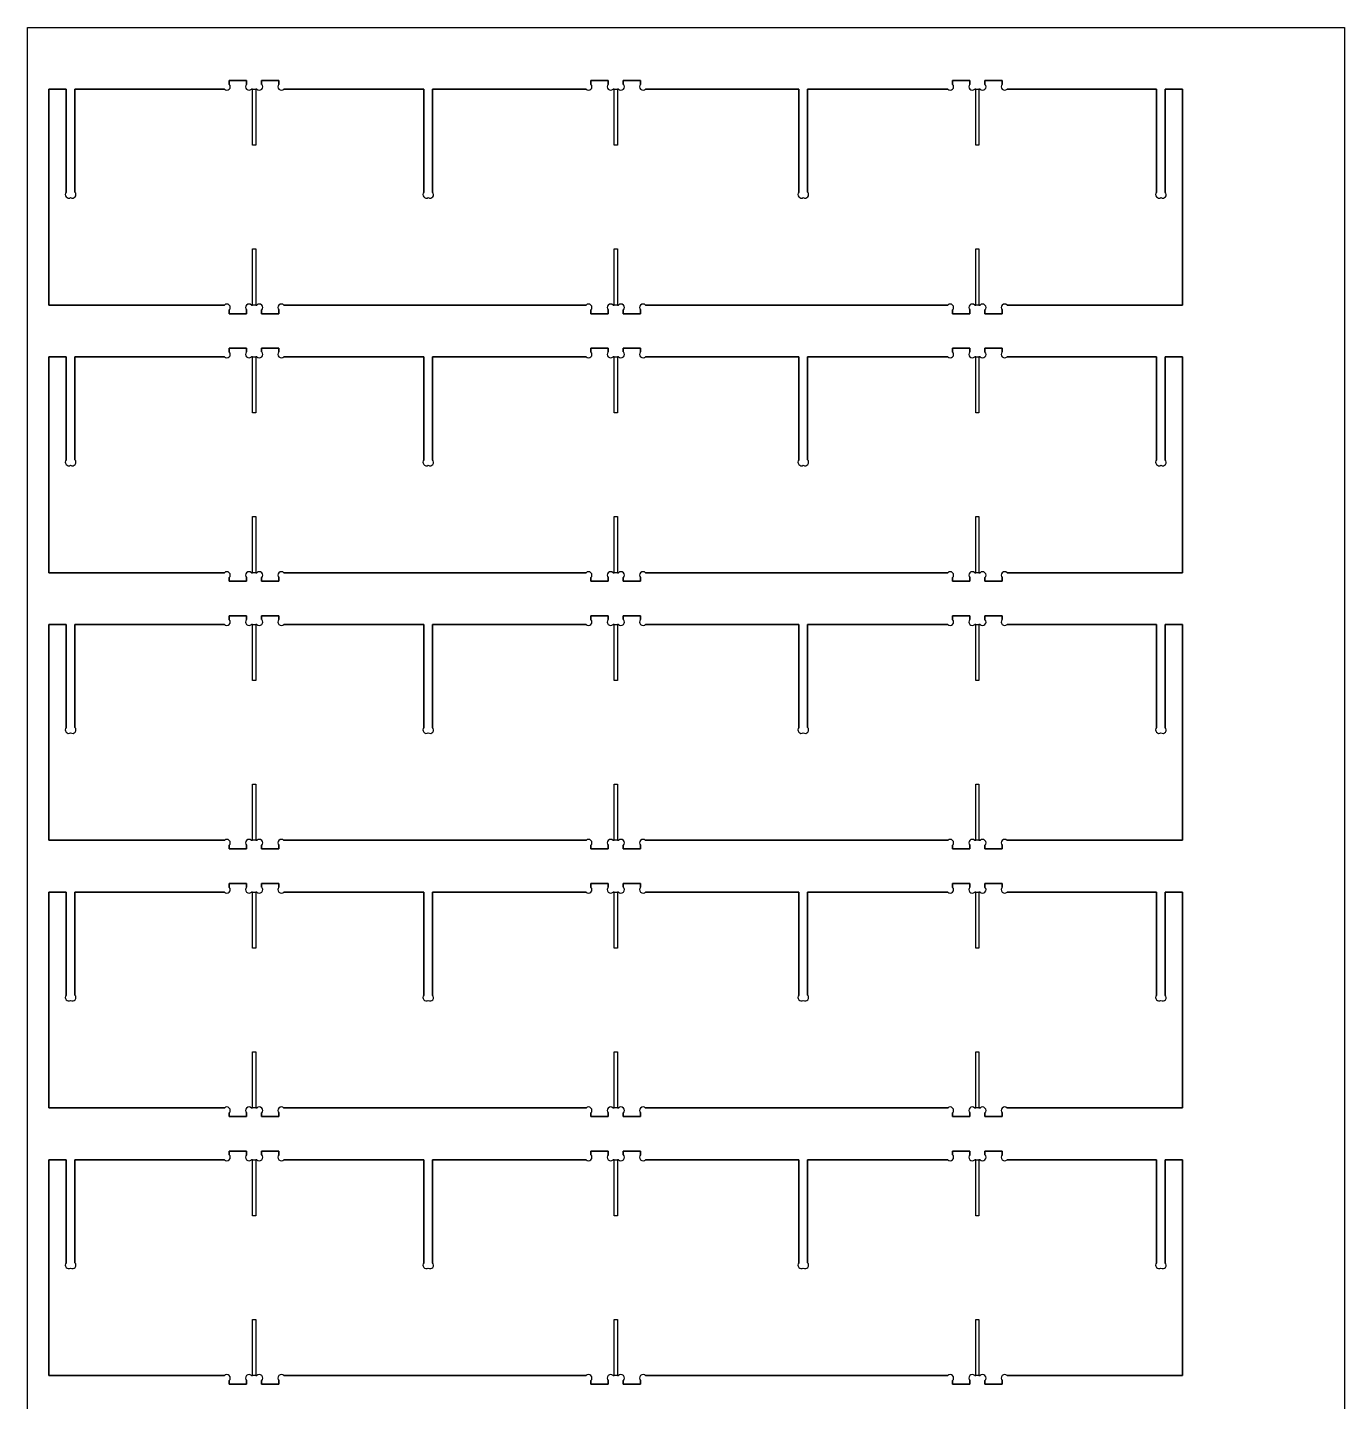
# Model space of a CAD drawing. Header units: millimetres. Extents: x 0 to 1220, y 0 to 2440.
# Drawn here: x 0 to 1220, y 1167 to 2440 of the extents above; entities that cross this region are included whole.
import ezdxf

# ---------------------------------------------------------------- set-up
doc = ezdxf.new("R2010")
doc.units = ezdxf.units.MM
doc.layers.get('0').update_dxf_attribs({"linetype": 'CONTINUOUS'})

msp = doc.modelspace()

# ---------------------------------------------------------------- linework, layer by layer
for p, q in [((35.9, 2382.8), (19.9, 2382.8)), ((19.9, 2382.8), (19.9, 2182.8)), ((19.9, 2182.8), (19.9, 2382.8)), ((19.9, 2382.8), (35.9, 2382.8)), ((35.9, 2287.3), (35.9, 2382.8)), ((35.9, 2382.8), (35.9, 2287.3)), ((182.4, 2382.8), (43.9, 2382.8)), ((43.9, 2382.8), (43.9, 2287.3)), ((43.9, 2287.3), (43.9, 2382.8)), ((43.9, 2382.8), (182.4, 2382.8)), ((202.9, 2390.8), (186.9, 2390.8)), ((186.9, 2390.8), (186.9, 2387.3)), ((186.9, 2387.3), (186.9, 2390.8)), ((186.9, 2390.8), (202.9, 2390.8)), ((202.9, 2387.3), (202.9, 2390.8)), ((202.9, 2390.8), (202.9, 2387.3)), ((208.4, 2382.8), (207.5, 2382.8)), ((207.5, 2382.8), (212.4, 2382.8)), ((208.4, 2330.8), (208.4, 2382.8)), ((212.4, 2382.8), (211.4, 2382.8)), ((211.4, 2382.8), (211.4, 2330.8)), ((232.9, 2390.8), (216.9, 2390.8)), ((216.9, 2390.8), (216.9, 2387.3)), ((216.9, 2387.3), (216.9, 2390.8)), ((216.9, 2390.8), (232.9, 2390.8)), ((232.9, 2387.3), (232.9, 2390.8)), ((232.9, 2390.8), (232.9, 2387.3)), ((367.3, 2382.8), (237.5, 2382.8)), ((237.5, 2382.8), (367.3, 2382.8)), ((367.3, 2287.3), (367.3, 2382.8)), ((367.3, 2382.8), (367.3, 2287.3)), ((517.4, 2382.8), (375.3, 2382.8)), ((375.3, 2382.8), (375.3, 2287.3)), ((375.3, 2287.3), (375.3, 2382.8)), ((375.3, 2382.8), (517.4, 2382.8)), ((537.9, 2390.8), (521.9, 2390.8)), ((521.9, 2390.8), (521.9, 2387.3)), ((521.9, 2387.3), (521.9, 2390.8)), ((521.9, 2390.8), (537.9, 2390.8)), ((537.9, 2387.3), (537.9, 2390.8)), ((537.9, 2390.8), (537.9, 2387.3)), ((543.4, 2382.8), (542.5, 2382.8)), ((542.5, 2382.8), (547.4, 2382.8)), ((543.4, 2330.8), (543.4, 2382.8)), ((547.4, 2382.8), (546.4, 2382.8)), ((546.4, 2382.8), (546.4, 2330.8)), ((567.9, 2390.8), (551.9, 2390.8)), ((551.9, 2390.8), (551.9, 2387.3)), ((551.9, 2387.3), (551.9, 2390.8)), ((551.9, 2390.8), (567.9, 2390.8)), ((567.9, 2387.3), (567.9, 2390.8)), ((567.9, 2390.8), (567.9, 2387.3)), ((714.6, 2382.8), (572.5, 2382.8)), ((572.5, 2382.8), (714.6, 2382.8)), ((714.6, 2287.3), (714.6, 2382.8)), ((714.6, 2382.8), (714.6, 2287.3)), ((852.4, 2382.8), (722.6, 2382.8)), ((722.6, 2382.8), (722.6, 2287.3)), ((722.6, 2287.3), (722.6, 2382.8)), ((722.6, 2382.8), (852.4, 2382.8)), ((872.9, 2390.8), (856.9, 2390.8)), ((856.9, 2390.8), (856.9, 2387.3)), ((856.9, 2387.3), (856.9, 2390.8)), ((856.9, 2390.8), (872.9, 2390.8)), ((872.9, 2387.3), (872.9, 2390.8)), ((872.9, 2390.8), (872.9, 2387.3)), ((878.4, 2382.8), (877.5, 2382.8)), ((877.5, 2382.8), (882.4, 2382.8)), ((878.4, 2330.8), (878.4, 2382.8)), ((882.4, 2382.8), (881.4, 2382.8)), ((881.4, 2382.8), (881.4, 2330.8)), ((902.9, 2390.8), (886.9, 2390.8)), ((886.9, 2390.8), (886.9, 2387.3)), ((886.9, 2387.3), (886.9, 2390.8)), ((886.9, 2390.8), (902.9, 2390.8)), ((902.9, 2387.3), (902.9, 2390.8)), ((902.9, 2390.8), (902.9, 2387.3)), ((1045.9, 2382.8), (907.5, 2382.8)), ((907.5, 2382.8), (1045.9, 2382.8)), ((1045.9, 2287.3), (1045.9, 2382.8)), ((1045.9, 2382.8), (1045.9, 2287.3)), ((1069.9, 2382.8), (1053.9, 2382.8)), ((1053.9, 2382.8), (1053.9, 2287.3)), ((1053.9, 2287.3), (1053.9, 2382.8)), ((1053.9, 2382.8), (1069.9, 2382.8)), ((1069.9, 2182.8), (1069.9, 2382.8)), ((1069.9, 2382.8), (1069.9, 2182.8)), ((211.4, 2330.8), (208.4, 2330.8)), ((546.4, 2330.8), (543.4, 2330.8)), ((881.4, 2330.8), (878.4, 2330.8)), ((208.4, 2182.8), (208.4, 2234.8)), ((208.4, 2234.8), (211.4, 2234.8)), ((211.4, 2234.8), (211.4, 2182.8)), ((543.4, 2182.8), (543.4, 2234.8)), ((543.4, 2234.8), (546.4, 2234.8)), ((546.4, 2234.8), (546.4, 2182.8)), ((878.4, 2182.8), (878.4, 2234.8)), ((878.4, 2234.8), (881.4, 2234.8)), ((881.4, 2234.8), (881.4, 2182.8)), ((19.9, 2182.8), (182.4, 2182.8)), ((182.4, 2182.8), (19.9, 2182.8)), ((186.9, 2178.3), (186.9, 2174.8)), ((186.9, 2174.8), (186.9, 2178.3)), ((202.9, 2174.8), (202.9, 2178.3)), ((202.9, 2178.3), (202.9, 2174.8)), ((207.5, 2182.8), (208.4, 2182.8)), ((212.4, 2182.8), (207.5, 2182.8)), ((211.4, 2182.8), (212.4, 2182.8)), ((216.9, 2178.3), (216.9, 2174.8)), ((216.9, 2174.8), (216.9, 2178.3)), ((232.9, 2174.8), (232.9, 2178.3)), ((232.9, 2178.3), (232.9, 2174.8)), ((237.5, 2182.8), (517.4, 2182.8)), ((517.4, 2182.8), (237.5, 2182.8)), ((521.9, 2178.3), (521.9, 2174.8)), ((521.9, 2174.8), (521.9, 2178.3)), ((537.9, 2174.8), (537.9, 2178.3)), ((537.9, 2178.3), (537.9, 2174.8)), ((542.5, 2182.8), (543.4, 2182.8)), ((547.4, 2182.8), (542.5, 2182.8)), ((546.4, 2182.8), (547.4, 2182.8)), ((551.9, 2178.3), (551.9, 2174.8)), ((551.9, 2174.8), (551.9, 2178.3)), ((567.9, 2174.8), (567.9, 2178.3)), ((567.9, 2178.3), (567.9, 2174.8)), ((572.5, 2182.8), (852.4, 2182.8)), ((852.4, 2182.8), (572.5, 2182.8)), ((856.9, 2178.3), (856.9, 2174.8)), ((856.9, 2174.8), (856.9, 2178.3)), ((872.9, 2174.8), (872.9, 2178.3)), ((872.9, 2178.3), (872.9, 2174.8)), ((877.5, 2182.8), (878.4, 2182.8)), ((882.4, 2182.8), (877.5, 2182.8)), ((881.4, 2182.8), (882.4, 2182.8)), ((886.9, 2178.3), (886.9, 2174.8)), ((886.9, 2174.8), (886.9, 2178.3)), ((902.9, 2174.8), (902.9, 2178.3)), ((902.9, 2178.3), (902.9, 2174.8)), ((907.5, 2182.8), (1069.9, 2182.8)), ((1069.9, 2182.8), (907.5, 2182.8)), ((186.9, 2174.8), (202.9, 2174.8)), ((202.9, 2174.8), (186.9, 2174.8)), ((216.9, 2174.8), (232.9, 2174.8)), ((232.9, 2174.8), (216.9, 2174.8)), ((521.9, 2174.8), (537.9, 2174.8)), ((537.9, 2174.8), (521.9, 2174.8)), ((551.9, 2174.8), (567.9, 2174.8)), ((567.9, 2174.8), (551.9, 2174.8)), ((856.9, 2174.8), (872.9, 2174.8)), ((872.9, 2174.8), (856.9, 2174.8)), ((886.9, 2174.8), (902.9, 2174.8)), ((902.9, 2174.8), (886.9, 2174.8)), ((202.9, 2142.8), (186.9, 2142.8)), ((186.9, 2142.8), (186.9, 2139.3)), ((186.9, 2139.3), (186.9, 2142.8)), ((186.9, 2142.8), (202.9, 2142.8)), ((202.9, 2139.3), (202.9, 2142.8)), ((202.9, 2142.8), (202.9, 2139.3)), ((232.9, 2142.8), (216.9, 2142.8)), ((216.9, 2142.8), (216.9, 2139.3)), ((216.9, 2139.3), (216.9, 2142.8)), ((216.9, 2142.8), (232.9, 2142.8)), ((232.9, 2139.3), (232.9, 2142.8)), ((232.9, 2142.8), (232.9, 2139.3)), ((537.9, 2142.8), (521.9, 2142.8)), ((521.9, 2142.8), (521.9, 2139.3)), ((521.9, 2139.3), (521.9, 2142.8)), ((521.9, 2142.8), (537.9, 2142.8)), ((537.9, 2139.3), (537.9, 2142.8)), ((537.9, 2142.8), (537.9, 2139.3)), ((567.9, 2142.8), (551.9, 2142.8)), ((551.9, 2142.8), (551.9, 2139.3)), ((551.9, 2139.3), (551.9, 2142.8)), ((551.9, 2142.8), (567.9, 2142.8)), ((567.9, 2139.3), (567.9, 2142.8)), ((567.9, 2142.8), (567.9, 2139.3)), ((872.9, 2142.8), (856.9, 2142.8)), ((856.9, 2142.8), (856.9, 2139.3)), ((856.9, 2139.3), (856.9, 2142.8)), ((856.9, 2142.8), (872.9, 2142.8)), ((872.9, 2139.3), (872.9, 2142.8)), ((872.9, 2142.8), (872.9, 2139.3)), ((902.9, 2142.8), (886.9, 2142.8)), ((886.9, 2142.8), (886.9, 2139.3)), ((886.9, 2139.3), (886.9, 2142.8)), ((886.9, 2142.8), (902.9, 2142.8)), ((902.9, 2139.3), (902.9, 2142.8)), ((902.9, 2142.8), (902.9, 2139.3)), ((35.9, 2134.8), (19.9, 2134.8)), ((19.9, 2134.8), (19.9, 1934.8)), ((19.9, 1934.8), (19.9, 2134.8)), ((19.9, 2134.8), (35.9, 2134.8)), ((35.9, 2039.3), (35.9, 2134.8)), ((35.9, 2134.8), (35.9, 2039.3)), ((182.4, 2134.8), (43.9, 2134.8)), ((43.9, 2134.8), (43.9, 2039.3)), ((43.9, 2039.3), (43.9, 2134.8)), ((43.9, 2134.8), (182.4, 2134.8)), ((208.4, 2134.8), (207.5, 2134.8)), ((207.5, 2134.8), (212.4, 2134.8)), ((208.4, 2082.8), (208.4, 2134.8)), ((212.4, 2134.8), (211.4, 2134.8)), ((211.4, 2134.8), (211.4, 2082.8)), ((367.3, 2134.8), (237.5, 2134.8)), ((237.5, 2134.8), (367.3, 2134.8)), ((367.3, 2039.3), (367.3, 2134.8)), ((367.3, 2134.8), (367.3, 2039.3)), ((517.4, 2134.8), (375.3, 2134.8)), ((375.3, 2134.8), (375.3, 2039.3)), ((375.3, 2039.3), (375.3, 2134.8)), ((375.3, 2134.8), (517.4, 2134.8)), ((543.4, 2134.8), (542.5, 2134.8)), ((542.5, 2134.8), (547.4, 2134.8)), ((543.4, 2082.8), (543.4, 2134.8)), ((547.4, 2134.8), (546.4, 2134.8)), ((546.4, 2134.8), (546.4, 2082.8)), ((714.6, 2134.8), (572.5, 2134.8)), ((572.5, 2134.8), (714.6, 2134.8)), ((714.6, 2039.3), (714.6, 2134.8)), ((714.6, 2134.8), (714.6, 2039.3)), ((852.4, 2134.8), (722.6, 2134.8)), ((722.6, 2134.8), (722.6, 2039.3)), ((722.6, 2039.3), (722.6, 2134.8)), ((722.6, 2134.8), (852.4, 2134.8)), ((878.4, 2134.8), (877.5, 2134.8)), ((877.5, 2134.8), (882.4, 2134.8)), ((878.4, 2082.8), (878.4, 2134.8)), ((882.4, 2134.8), (881.4, 2134.8)), ((881.4, 2134.8), (881.4, 2082.8)), ((1045.9, 2134.8), (907.5, 2134.8)), ((907.5, 2134.8), (1045.9, 2134.8)), ((1045.9, 2039.3), (1045.9, 2134.8)), ((1045.9, 2134.8), (1045.9, 2039.3)), ((1069.9, 2134.8), (1053.9, 2134.8)), ((1053.9, 2134.8), (1053.9, 2039.3)), ((1053.9, 2039.3), (1053.9, 2134.8)), ((1053.9, 2134.8), (1069.9, 2134.8)), ((1069.9, 1934.8), (1069.9, 2134.8)), ((1069.9, 2134.8), (1069.9, 1934.8)), ((211.4, 2082.8), (208.4, 2082.8)), ((546.4, 2082.8), (543.4, 2082.8)), ((881.4, 2082.8), (878.4, 2082.8)), ((208.4, 1934.8), (208.4, 1986.8)), ((208.4, 1986.8), (211.4, 1986.8)), ((211.4, 1986.8), (211.4, 1934.8)), ((543.4, 1934.8), (543.4, 1986.8)), ((543.4, 1986.8), (546.4, 1986.8)), ((546.4, 1986.8), (546.4, 1934.8)), ((878.4, 1934.8), (878.4, 1986.8)), ((878.4, 1986.8), (881.4, 1986.8)), ((881.4, 1986.8), (881.4, 1934.8)), ((19.9, 1934.8), (182.4, 1934.8)), ((182.4, 1934.8), (19.9, 1934.8)), ((186.9, 1930.3), (186.9, 1926.8)), ((186.9, 1926.8), (186.9, 1930.3)), ((186.9, 1926.8), (202.9, 1926.8)), ((202.9, 1926.8), (186.9, 1926.8)), ((202.9, 1926.8), (202.9, 1930.3)), ((202.9, 1930.3), (202.9, 1926.8)), ((207.5, 1934.8), (208.4, 1934.8)), ((212.4, 1934.8), (207.5, 1934.8)), ((211.4, 1934.8), (212.4, 1934.8)), ((216.9, 1930.3), (216.9, 1926.8)), ((216.9, 1926.8), (216.9, 1930.3)), ((216.9, 1926.8), (232.9, 1926.8)), ((232.9, 1926.8), (216.9, 1926.8)), ((232.9, 1926.8), (232.9, 1930.3)), ((232.9, 1930.3), (232.9, 1926.8)), ((237.5, 1934.8), (517.4, 1934.8)), ((517.4, 1934.8), (237.5, 1934.8)), ((521.9, 1930.3), (521.9, 1926.8)), ((521.9, 1926.8), (521.9, 1930.3)), ((521.9, 1926.8), (537.9, 1926.8)), ((537.9, 1926.8), (521.9, 1926.8)), ((537.9, 1926.8), (537.9, 1930.3)), ((537.9, 1930.3), (537.9, 1926.8)), ((542.5, 1934.8), (543.4, 1934.8)), ((547.4, 1934.8), (542.5, 1934.8)), ((546.4, 1934.8), (547.4, 1934.8)), ((551.9, 1930.3), (551.9, 1926.8)), ((551.9, 1926.8), (551.9, 1930.3)), ((551.9, 1926.8), (567.9, 1926.8)), ((567.9, 1926.8), (551.9, 1926.8)), ((567.9, 1926.8), (567.9, 1930.3)), ((567.9, 1930.3), (567.9, 1926.8)), ((572.5, 1934.8), (852.4, 1934.8)), ((852.4, 1934.8), (572.5, 1934.8)), ((856.9, 1930.3), (856.9, 1926.8)), ((856.9, 1926.8), (856.9, 1930.3)), ((856.9, 1926.8), (872.9, 1926.8)), ((872.9, 1926.8), (856.9, 1926.8)), ((872.9, 1926.8), (872.9, 1930.3)), ((872.9, 1930.3), (872.9, 1926.8)), ((877.5, 1934.8), (878.4, 1934.8)), ((882.4, 1934.8), (877.5, 1934.8)), ((881.4, 1934.8), (882.4, 1934.8)), ((886.9, 1930.3), (886.9, 1926.8)), ((886.9, 1926.8), (886.9, 1930.3)), ((886.9, 1926.8), (902.9, 1926.8)), ((902.9, 1926.8), (886.9, 1926.8)), ((902.9, 1926.8), (902.9, 1930.3)), ((902.9, 1930.3), (902.9, 1926.8)), ((907.5, 1934.8), (1069.9, 1934.8)), ((1069.9, 1934.8), (907.5, 1934.8)), ((35.9, 1886.8), (19.9, 1886.8)), ((19.9, 1886.8), (19.9, 1686.8)), ((19.9, 1686.8), (19.9, 1886.8)), ((19.9, 1886.8), (35.9, 1886.8)), ((35.9, 1791.3), (35.9, 1886.8)), ((35.9, 1886.8), (35.9, 1791.3)), ((182.4, 1886.8), (43.9, 1886.8)), ((43.9, 1886.8), (43.9, 1791.3)), ((43.9, 1791.3), (43.9, 1886.8)), ((43.9, 1886.8), (182.4, 1886.8)), ((202.9, 1894.8), (186.9, 1894.8)), ((186.9, 1894.8), (186.9, 1891.3)), ((186.9, 1891.3), (186.9, 1894.8)), ((186.9, 1894.8), (202.9, 1894.8)), ((202.9, 1891.3), (202.9, 1894.8)), ((202.9, 1894.8), (202.9, 1891.3)), ((208.4, 1886.8), (207.5, 1886.8)), ((207.5, 1886.8), (212.4, 1886.8)), ((208.4, 1834.8), (208.4, 1886.8)), ((212.4, 1886.8), (211.4, 1886.8)), ((211.4, 1886.8), (211.4, 1834.8)), ((232.9, 1894.8), (216.9, 1894.8)), ((216.9, 1894.8), (216.9, 1891.3)), ((216.9, 1891.3), (216.9, 1894.8)), ((216.9, 1894.8), (232.9, 1894.8)), ((232.9, 1891.3), (232.9, 1894.8)), ((232.9, 1894.8), (232.9, 1891.3)), ((367.3, 1886.8), (237.5, 1886.8)), ((237.5, 1886.8), (367.3, 1886.8)), ((367.3, 1791.3), (367.3, 1886.8)), ((367.3, 1886.8), (367.3, 1791.3)), ((517.4, 1886.8), (375.3, 1886.8)), ((375.3, 1886.8), (375.3, 1791.3)), ((375.3, 1791.3), (375.3, 1886.8)), ((375.3, 1886.8), (517.4, 1886.8)), ((537.9, 1894.8), (521.9, 1894.8)), ((521.9, 1894.8), (521.9, 1891.3)), ((521.9, 1891.3), (521.9, 1894.8)), ((521.9, 1894.8), (537.9, 1894.8)), ((537.9, 1891.3), (537.9, 1894.8)), ((537.9, 1894.8), (537.9, 1891.3)), ((543.4, 1886.8), (542.5, 1886.8)), ((542.5, 1886.8), (547.4, 1886.8)), ((543.4, 1834.8), (543.4, 1886.8)), ((547.4, 1886.8), (546.4, 1886.8)), ((546.4, 1886.8), (546.4, 1834.8)), ((567.9, 1894.8), (551.9, 1894.8)), ((551.9, 1894.8), (551.9, 1891.3)), ((551.9, 1891.3), (551.9, 1894.8)), ((551.9, 1894.8), (567.9, 1894.8)), ((567.9, 1891.3), (567.9, 1894.8)), ((567.9, 1894.8), (567.9, 1891.3)), ((714.6, 1886.8), (572.5, 1886.8)), ((572.5, 1886.8), (714.6, 1886.8)), ((714.6, 1791.3), (714.6, 1886.8)), ((714.6, 1886.8), (714.6, 1791.3)), ((852.4, 1886.8), (722.6, 1886.8)), ((722.6, 1886.8), (722.6, 1791.3)), ((722.6, 1791.3), (722.6, 1886.8)), ((722.6, 1886.8), (852.4, 1886.8)), ((872.9, 1894.8), (856.9, 1894.8)), ((856.9, 1894.8), (856.9, 1891.3)), ((856.9, 1891.3), (856.9, 1894.8)), ((856.9, 1894.8), (872.9, 1894.8)), ((872.9, 1891.3), (872.9, 1894.8)), ((872.9, 1894.8), (872.9, 1891.3)), ((878.4, 1886.8), (877.5, 1886.8)), ((877.5, 1886.8), (882.4, 1886.8)), ((878.4, 1834.8), (878.4, 1886.8)), ((882.4, 1886.8), (881.4, 1886.8)), ((881.4, 1886.8), (881.4, 1834.8)), ((902.9, 1894.8), (886.9, 1894.8)), ((886.9, 1894.8), (886.9, 1891.3)), ((886.9, 1891.3), (886.9, 1894.8)), ((886.9, 1894.8), (902.9, 1894.8)), ((902.9, 1891.3), (902.9, 1894.8)), ((902.9, 1894.8), (902.9, 1891.3)), ((1045.9, 1886.8), (907.5, 1886.8)), ((907.5, 1886.8), (1045.9, 1886.8)), ((1045.9, 1791.3), (1045.9, 1886.8)), ((1045.9, 1886.8), (1045.9, 1791.3)), ((1069.9, 1886.8), (1053.9, 1886.8)), ((1053.9, 1886.8), (1053.9, 1791.3)), ((1053.9, 1791.3), (1053.9, 1886.8)), ((1053.9, 1886.8), (1069.9, 1886.8)), ((1069.9, 1686.8), (1069.9, 1886.8)), ((1069.9, 1886.8), (1069.9, 1686.8)), ((211.4, 1834.8), (208.4, 1834.8)), ((546.4, 1834.8), (543.4, 1834.8)), ((881.4, 1834.8), (878.4, 1834.8)), ((208.4, 1686.8), (208.4, 1738.8)), ((208.4, 1738.8), (211.4, 1738.8)), ((211.4, 1738.8), (211.4, 1686.8)), ((543.4, 1686.8), (543.4, 1738.8)), ((543.4, 1738.8), (546.4, 1738.8)), ((546.4, 1738.8), (546.4, 1686.8)), ((878.4, 1686.8), (878.4, 1738.8)), ((878.4, 1738.8), (881.4, 1738.8)), ((881.4, 1738.8), (881.4, 1686.8)), ((19.9, 1686.8), (182.4, 1686.8)), ((182.4, 1686.8), (19.9, 1686.8)), ((186.9, 1682.3), (186.9, 1678.8)), ((186.9, 1678.8), (186.9, 1682.3)), ((202.9, 1678.8), (202.9, 1682.3)), ((202.9, 1682.3), (202.9, 1678.8)), ((207.5, 1686.8), (208.4, 1686.8)), ((212.4, 1686.8), (207.5, 1686.8)), ((211.4, 1686.8), (212.4, 1686.8)), ((216.9, 1682.3), (216.9, 1678.8)), ((216.9, 1678.8), (216.9, 1682.3)), ((232.9, 1678.8), (232.9, 1682.3)), ((232.9, 1682.3), (232.9, 1678.8)), ((237.5, 1686.8), (517.4, 1686.8)), ((517.4, 1686.8), (237.5, 1686.8)), ((521.9, 1682.3), (521.9, 1678.8)), ((521.9, 1678.8), (521.9, 1682.3)), ((537.9, 1678.8), (537.9, 1682.3)), ((537.9, 1682.3), (537.9, 1678.8)), ((542.5, 1686.8), (543.4, 1686.8)), ((547.4, 1686.8), (542.5, 1686.8)), ((546.4, 1686.8), (547.4, 1686.8)), ((551.9, 1682.3), (551.9, 1678.8)), ((551.9, 1678.8), (551.9, 1682.3)), ((567.9, 1678.8), (567.9, 1682.3)), ((567.9, 1682.3), (567.9, 1678.8)), ((572.5, 1686.8), (852.4, 1686.8)), ((852.4, 1686.8), (572.5, 1686.8)), ((856.9, 1682.3), (856.9, 1678.8)), ((856.9, 1678.8), (856.9, 1682.3)), ((872.9, 1678.8), (872.9, 1682.3)), ((872.9, 1682.3), (872.9, 1678.8)), ((877.5, 1686.8), (878.4, 1686.8)), ((882.4, 1686.8), (877.5, 1686.8)), ((881.4, 1686.8), (882.4, 1686.8)), ((886.9, 1682.3), (886.9, 1678.8)), ((886.9, 1678.8), (886.9, 1682.3)), ((902.9, 1678.8), (902.9, 1682.3)), ((902.9, 1682.3), (902.9, 1678.8)), ((907.5, 1686.8), (1069.9, 1686.8)), ((1069.9, 1686.8), (907.5, 1686.8)), ((186.9, 1678.8), (202.9, 1678.8)), ((202.9, 1678.8), (186.9, 1678.8)), ((216.9, 1678.8), (232.9, 1678.8)), ((232.9, 1678.8), (216.9, 1678.8)), ((521.9, 1678.8), (537.9, 1678.8)), ((537.9, 1678.8), (521.9, 1678.8)), ((551.9, 1678.8), (567.9, 1678.8)), ((567.9, 1678.8), (551.9, 1678.8)), ((856.9, 1678.8), (872.9, 1678.8)), ((872.9, 1678.8), (856.9, 1678.8)), ((886.9, 1678.8), (902.9, 1678.8)), ((902.9, 1678.8), (886.9, 1678.8)), ((202.9, 1646.8), (186.9, 1646.8)), ((186.9, 1646.8), (186.9, 1643.3)), ((186.9, 1643.3), (186.9, 1646.8)), ((186.9, 1646.8), (202.9, 1646.8)), ((202.9, 1643.3), (202.9, 1646.8)), ((202.9, 1646.8), (202.9, 1643.3)), ((232.9, 1646.8), (216.9, 1646.8)), ((216.9, 1646.8), (216.9, 1643.3)), ((216.9, 1643.3), (216.9, 1646.8)), ((216.9, 1646.8), (232.9, 1646.8)), ((232.9, 1643.3), (232.9, 1646.8)), ((232.9, 1646.8), (232.9, 1643.3)), ((537.9, 1646.8), (521.9, 1646.8)), ((521.9, 1646.8), (521.9, 1643.3)), ((521.9, 1643.3), (521.9, 1646.8)), ((521.9, 1646.8), (537.9, 1646.8)), ((537.9, 1643.3), (537.9, 1646.8)), ((537.9, 1646.8), (537.9, 1643.3)), ((567.9, 1646.8), (551.9, 1646.8)), ((551.9, 1646.8), (551.9, 1643.3)), ((551.9, 1643.3), (551.9, 1646.8)), ((551.9, 1646.8), (567.9, 1646.8)), ((567.9, 1643.3), (567.9, 1646.8)), ((567.9, 1646.8), (567.9, 1643.3)), ((872.9, 1646.8), (856.9, 1646.8)), ((856.9, 1646.8), (856.9, 1643.3)), ((856.9, 1643.3), (856.9, 1646.8)), ((856.9, 1646.8), (872.9, 1646.8)), ((872.9, 1643.3), (872.9, 1646.8)), ((872.9, 1646.8), (872.9, 1643.3)), ((902.9, 1646.8), (886.9, 1646.8)), ((886.9, 1646.8), (886.9, 1643.3)), ((886.9, 1643.3), (886.9, 1646.8)), ((886.9, 1646.8), (902.9, 1646.8)), ((902.9, 1643.3), (902.9, 1646.8)), ((902.9, 1646.8), (902.9, 1643.3)), ((35.9, 1638.8), (19.9, 1638.8)), ((19.9, 1638.8), (19.9, 1438.8)), ((19.9, 1438.8), (19.9, 1638.8)), ((19.9, 1638.8), (35.9, 1638.8)), ((35.9, 1543.3), (35.9, 1638.8)), ((35.9, 1638.8), (35.9, 1543.3)), ((182.4, 1638.8), (43.9, 1638.8)), ((43.9, 1638.8), (43.9, 1543.3)), ((43.9, 1543.3), (43.9, 1638.8)), ((43.9, 1638.8), (182.4, 1638.8)), ((208.4, 1638.8), (207.5, 1638.8)), ((207.5, 1638.8), (212.4, 1638.8)), ((208.4, 1586.8), (208.4, 1638.8)), ((212.4, 1638.8), (211.4, 1638.8)), ((211.4, 1638.8), (211.4, 1586.8)), ((367.3, 1638.8), (237.5, 1638.8)), ((237.5, 1638.8), (367.3, 1638.8)), ((367.3, 1543.3), (367.3, 1638.8)), ((367.3, 1638.8), (367.3, 1543.3)), ((517.4, 1638.8), (375.3, 1638.8)), ((375.3, 1638.8), (375.3, 1543.3)), ((375.3, 1543.3), (375.3, 1638.8)), ((375.3, 1638.8), (517.4, 1638.8)), ((543.4, 1638.8), (542.5, 1638.8)), ((542.5, 1638.8), (547.4, 1638.8)), ((543.4, 1586.8), (543.4, 1638.8)), ((547.4, 1638.8), (546.4, 1638.8)), ((546.4, 1638.8), (546.4, 1586.8)), ((714.6, 1638.8), (572.5, 1638.8)), ((572.5, 1638.8), (714.6, 1638.8)), ((714.6, 1543.3), (714.6, 1638.8)), ((714.6, 1638.8), (714.6, 1543.3)), ((852.4, 1638.8), (722.6, 1638.8)), ((722.6, 1638.8), (722.6, 1543.3)), ((722.6, 1543.3), (722.6, 1638.8)), ((722.6, 1638.8), (852.4, 1638.8)), ((878.4, 1638.8), (877.5, 1638.8)), ((877.5, 1638.8), (882.4, 1638.8)), ((878.4, 1586.8), (878.4, 1638.8)), ((882.4, 1638.8), (881.4, 1638.8)), ((881.4, 1638.8), (881.4, 1586.8)), ((1045.9, 1638.8), (907.5, 1638.8)), ((907.5, 1638.8), (1045.9, 1638.8)), ((1045.9, 1543.3), (1045.9, 1638.8)), ((1045.9, 1638.8), (1045.9, 1543.3)), ((1069.9, 1638.8), (1053.9, 1638.8)), ((1053.9, 1638.8), (1053.9, 1543.3)), ((1053.9, 1543.3), (1053.9, 1638.8)), ((1053.9, 1638.8), (1069.9, 1638.8)), ((1069.9, 1438.8), (1069.9, 1638.8)), ((1069.9, 1638.8), (1069.9, 1438.8)), ((211.4, 1586.8), (208.4, 1586.8)), ((546.4, 1586.8), (543.4, 1586.8)), ((881.4, 1586.8), (878.4, 1586.8)), ((208.4, 1438.8), (208.4, 1490.8)), ((208.4, 1490.8), (211.4, 1490.8)), ((211.4, 1490.8), (211.4, 1438.8)), ((543.4, 1438.8), (543.4, 1490.8)), ((543.4, 1490.8), (546.4, 1490.8)), ((546.4, 1490.8), (546.4, 1438.8)), ((878.4, 1438.8), (878.4, 1490.8)), ((878.4, 1490.8), (881.4, 1490.8)), ((881.4, 1490.8), (881.4, 1438.8)), ((19.9, 1438.8), (182.4, 1438.8)), ((182.4, 1438.8), (19.9, 1438.8)), ((207.5, 1438.8), (208.4, 1438.8)), ((212.4, 1438.8), (207.5, 1438.8)), ((211.4, 1438.8), (212.4, 1438.8)), ((237.5, 1438.8), (517.4, 1438.8)), ((517.4, 1438.8), (237.5, 1438.8)), ((542.5, 1438.8), (543.4, 1438.8)), ((547.4, 1438.8), (542.5, 1438.8)), ((546.4, 1438.8), (547.4, 1438.8)), ((572.5, 1438.8), (852.4, 1438.8)), ((852.4, 1438.8), (572.5, 1438.8)), ((877.5, 1438.8), (878.4, 1438.8)), ((882.4, 1438.8), (877.5, 1438.8)), ((881.4, 1438.8), (882.4, 1438.8)), ((907.5, 1438.8), (1069.9, 1438.8)), ((1069.9, 1438.8), (907.5, 1438.8)), ((186.9, 1434.3), (186.9, 1430.8)), ((186.9, 1430.8), (186.9, 1434.3)), ((186.9, 1430.8), (202.9, 1430.8)), ((202.9, 1430.8), (186.9, 1430.8)), ((202.9, 1430.8), (202.9, 1434.3)), ((202.9, 1434.3), (202.9, 1430.8)), ((216.9, 1434.3), (216.9, 1430.8)), ((216.9, 1430.8), (216.9, 1434.3)), ((216.9, 1430.8), (232.9, 1430.8)), ((232.9, 1430.8), (216.9, 1430.8)), ((232.9, 1430.8), (232.9, 1434.3)), ((232.9, 1434.3), (232.9, 1430.8)), ((521.9, 1434.3), (521.9, 1430.8)), ((521.9, 1430.8), (521.9, 1434.3)), ((521.9, 1430.8), (537.9, 1430.8)), ((537.9, 1430.8), (521.9, 1430.8)), ((537.9, 1430.8), (537.9, 1434.3)), ((537.9, 1434.3), (537.9, 1430.8)), ((551.9, 1434.3), (551.9, 1430.8)), ((551.9, 1430.8), (551.9, 1434.3)), ((551.9, 1430.8), (567.9, 1430.8)), ((567.9, 1430.8), (551.9, 1430.8)), ((567.9, 1430.8), (567.9, 1434.3)), ((567.9, 1434.3), (567.9, 1430.8)), ((856.9, 1434.3), (856.9, 1430.8)), ((856.9, 1430.8), (856.9, 1434.3)), ((856.9, 1430.8), (872.9, 1430.8)), ((872.9, 1430.8), (856.9, 1430.8)), ((872.9, 1430.8), (872.9, 1434.3)), ((872.9, 1434.3), (872.9, 1430.8)), ((886.9, 1434.3), (886.9, 1430.8)), ((886.9, 1430.8), (886.9, 1434.3)), ((886.9, 1430.8), (902.9, 1430.8)), ((902.9, 1430.8), (886.9, 1430.8)), ((902.9, 1430.8), (902.9, 1434.3)), ((902.9, 1434.3), (902.9, 1430.8)), ((35.9, 1390.8), (19.9, 1390.8)), ((19.9, 1390.8), (19.9, 1190.8)), ((19.9, 1190.8), (19.9, 1390.8)), ((19.9, 1390.8), (35.9, 1390.8)), ((35.9, 1295.3), (35.9, 1390.8)), ((35.9, 1390.8), (35.9, 1295.3)), ((182.4, 1390.8), (43.9, 1390.8)), ((43.9, 1390.8), (43.9, 1295.3)), ((43.9, 1295.3), (43.9, 1390.8)), ((43.9, 1390.8), (182.4, 1390.8)), ((202.9, 1398.8), (186.9, 1398.8)), ((186.9, 1398.8), (186.9, 1395.3)), ((186.9, 1395.3), (186.9, 1398.8)), ((186.9, 1398.8), (202.9, 1398.8)), ((202.9, 1395.3), (202.9, 1398.8)), ((202.9, 1398.8), (202.9, 1395.3)), ((208.4, 1390.8), (207.5, 1390.8)), ((207.5, 1390.8), (212.4, 1390.8)), ((208.4, 1338.8), (208.4, 1390.8)), ((212.4, 1390.8), (211.4, 1390.8)), ((211.4, 1390.8), (211.4, 1338.8)), ((232.9, 1398.8), (216.9, 1398.8)), ((216.9, 1398.8), (216.9, 1395.3)), ((216.9, 1395.3), (216.9, 1398.8)), ((216.9, 1398.8), (232.9, 1398.8)), ((232.9, 1395.3), (232.9, 1398.8)), ((232.9, 1398.8), (232.9, 1395.3)), ((367.3, 1390.8), (237.5, 1390.8)), ((237.5, 1390.8), (367.3, 1390.8)), ((367.3, 1295.3), (367.3, 1390.8)), ((367.3, 1390.8), (367.3, 1295.3)), ((517.4, 1390.8), (375.3, 1390.8)), ((375.3, 1390.8), (375.3, 1295.3)), ((375.3, 1295.3), (375.3, 1390.8)), ((375.3, 1390.8), (517.4, 1390.8)), ((537.9, 1398.8), (521.9, 1398.8)), ((521.9, 1398.8), (521.9, 1395.3)), ((521.9, 1395.3), (521.9, 1398.8)), ((521.9, 1398.8), (537.9, 1398.8)), ((537.9, 1395.3), (537.9, 1398.8)), ((537.9, 1398.8), (537.9, 1395.3)), ((543.4, 1390.8), (542.5, 1390.8)), ((542.5, 1390.8), (547.4, 1390.8)), ((543.4, 1338.8), (543.4, 1390.8)), ((547.4, 1390.8), (546.4, 1390.8)), ((546.4, 1390.8), (546.4, 1338.8)), ((567.9, 1398.8), (551.9, 1398.8)), ((551.9, 1398.8), (551.9, 1395.3)), ((551.9, 1395.3), (551.9, 1398.8)), ((551.9, 1398.8), (567.9, 1398.8)), ((567.9, 1395.3), (567.9, 1398.8)), ((567.9, 1398.8), (567.9, 1395.3)), ((714.6, 1390.8), (572.5, 1390.8)), ((572.5, 1390.8), (714.6, 1390.8)), ((714.6, 1295.3), (714.6, 1390.8)), ((714.6, 1390.8), (714.6, 1295.3)), ((852.4, 1390.8), (722.6, 1390.8)), ((722.6, 1390.8), (722.6, 1295.3)), ((722.6, 1295.3), (722.6, 1390.8)), ((722.6, 1390.8), (852.4, 1390.8)), ((872.9, 1398.8), (856.9, 1398.8)), ((856.9, 1398.8), (856.9, 1395.3)), ((856.9, 1395.3), (856.9, 1398.8)), ((856.9, 1398.8), (872.9, 1398.8)), ((872.9, 1395.3), (872.9, 1398.8)), ((872.9, 1398.8), (872.9, 1395.3)), ((878.4, 1390.8), (877.5, 1390.8)), ((877.5, 1390.8), (882.4, 1390.8)), ((878.4, 1338.8), (878.4, 1390.8)), ((882.4, 1390.8), (881.4, 1390.8)), ((881.4, 1390.8), (881.4, 1338.8)), ((902.9, 1398.8), (886.9, 1398.8)), ((886.9, 1398.8), (886.9, 1395.3)), ((886.9, 1395.3), (886.9, 1398.8)), ((886.9, 1398.8), (902.9, 1398.8)), ((902.9, 1395.3), (902.9, 1398.8)), ((902.9, 1398.8), (902.9, 1395.3)), ((1045.9, 1390.8), (907.5, 1390.8)), ((907.5, 1390.8), (1045.9, 1390.8)), ((1045.9, 1295.3), (1045.9, 1390.8)), ((1045.9, 1390.8), (1045.9, 1295.3)), ((1069.9, 1390.8), (1053.9, 1390.8)), ((1053.9, 1390.8), (1053.9, 1295.3)), ((1053.9, 1295.3), (1053.9, 1390.8)), ((1053.9, 1390.8), (1069.9, 1390.8)), ((1069.9, 1190.8), (1069.9, 1390.8)), ((1069.9, 1390.8), (1069.9, 1190.8)), ((211.4, 1338.8), (208.4, 1338.8)), ((546.4, 1338.8), (543.4, 1338.8)), ((881.4, 1338.8), (878.4, 1338.8)), ((208.4, 1190.8), (208.4, 1242.8)), ((208.4, 1242.8), (211.4, 1242.8)), ((211.4, 1242.8), (211.4, 1190.8)), ((543.4, 1190.8), (543.4, 1242.8)), ((543.4, 1242.8), (546.4, 1242.8)), ((546.4, 1242.8), (546.4, 1190.8)), ((878.4, 1190.8), (878.4, 1242.8)), ((878.4, 1242.8), (881.4, 1242.8)), ((881.4, 1242.8), (881.4, 1190.8)), ((19.9, 1190.8), (182.4, 1190.8)), ((182.4, 1190.8), (19.9, 1190.8)), ((186.9, 1186.3), (186.9, 1182.8)), ((186.9, 1182.8), (186.9, 1186.3)), ((202.9, 1182.8), (202.9, 1186.3)), ((202.9, 1186.3), (202.9, 1182.8)), ((207.5, 1190.8), (208.4, 1190.8)), ((212.4, 1190.8), (207.5, 1190.8)), ((211.4, 1190.8), (212.4, 1190.8)), ((216.9, 1186.3), (216.9, 1182.8)), ((216.9, 1182.8), (216.9, 1186.3)), ((232.9, 1182.8), (232.9, 1186.3)), ((232.9, 1186.3), (232.9, 1182.8)), ((237.5, 1190.8), (517.4, 1190.8)), ((517.4, 1190.8), (237.5, 1190.8)), ((521.9, 1186.3), (521.9, 1182.8)), ((521.9, 1182.8), (521.9, 1186.3)), ((537.9, 1182.8), (537.9, 1186.3)), ((537.9, 1186.3), (537.9, 1182.8)), ((542.5, 1190.8), (543.4, 1190.8)), ((547.4, 1190.8), (542.5, 1190.8)), ((546.4, 1190.8), (547.4, 1190.8)), ((551.9, 1186.3), (551.9, 1182.8)), ((551.9, 1182.8), (551.9, 1186.3)), ((567.9, 1182.8), (567.9, 1186.3)), ((567.9, 1186.3), (567.9, 1182.8)), ((572.5, 1190.8), (852.4, 1190.8)), ((852.4, 1190.8), (572.5, 1190.8)), ((856.9, 1186.3), (856.9, 1182.8)), ((856.9, 1182.8), (856.9, 1186.3)), ((872.9, 1182.8), (872.9, 1186.3)), ((872.9, 1186.3), (872.9, 1182.8)), ((877.5, 1190.8), (878.4, 1190.8)), ((882.4, 1190.8), (877.5, 1190.8)), ((881.4, 1190.8), (882.4, 1190.8)), ((886.9, 1186.3), (886.9, 1182.8)), ((886.9, 1182.8), (886.9, 1186.3)), ((902.9, 1182.8), (902.9, 1186.3)), ((902.9, 1186.3), (902.9, 1182.8)), ((907.5, 1190.8), (1069.9, 1190.8)), ((1069.9, 1190.8), (907.5, 1190.8)), ((186.9, 1182.8), (202.9, 1182.8)), ((202.9, 1182.8), (186.9, 1182.8)), ((216.9, 1182.8), (232.9, 1182.8)), ((232.9, 1182.8), (216.9, 1182.8)), ((521.9, 1182.8), (537.9, 1182.8)), ((537.9, 1182.8), (521.9, 1182.8)), ((551.9, 1182.8), (567.9, 1182.8)), ((567.9, 1182.8), (551.9, 1182.8)), ((856.9, 1182.8), (872.9, 1182.8)), ((872.9, 1182.8), (856.9, 1182.8)), ((886.9, 1182.8), (902.9, 1182.8)), ((902.9, 1182.8), (886.9, 1182.8))]:
    msp.add_line(p, q)
msp.add_lwpolyline([(0, 0), (0, 2440), (1220, 2440), (1220, 0)], close=True)
for centre, start, end in [((184.7, 2385.1), -135, 45), ((184.7, 2385.1), -135, 45), ((205.2, 2385.1), 135, 315), ((205.2, 2385.1), 135, 315), ((214.7, 2385.1), -135, 45), ((214.7, 2385.1), -135, 45), ((235.2, 2385.1), 135, 315), ((235.2, 2385.1), 135, 315), ((519.7, 2385.1), -135, 45), ((519.7, 2385.1), -135, 45), ((540.2, 2385.1), 135, 315), ((540.2, 2385.1), 135, 315), ((549.7, 2385.1), -135, 45), ((549.7, 2385.1), -135, 45), ((570.2, 2385.1), 135, 315), ((570.2, 2385.1), 135, 315), ((854.7, 2385.1), -135, 45), ((854.7, 2385.1), -135, 45), ((875.2, 2385.1), 135, 315), ((875.2, 2385.1), 135, 315), ((884.7, 2385.1), -135, 45), ((884.7, 2385.1), -135, 45), ((905.2, 2385.1), 135, 315), ((905.2, 2385.1), 135, 315), ((38.2, 2285.1), 135, 302.8808), ((38.2, 2285.1), 135, 302.8808), ((41.7, 2285.1), -122.8808, 45), ((41.7, 2285.1), -122.8808, 45), ((369.5, 2285.1), 135, 302.8808), ((369.5, 2285.1), 135, 302.8808), ((373, 2285.1), -122.8808, 45), ((373, 2285.1), -122.8808, 45), ((716.9, 2285.1), 135, 302.8808), ((716.9, 2285.1), 135, 302.8808), ((720.4, 2285.1), -122.8808, 45), ((720.4, 2285.1), -122.8808, 45), ((1048.2, 2285.1), 135, 302.8808), ((1048.2, 2285.1), 135, 302.8808), ((1051.7, 2285.1), -122.8808, 45), ((1051.7, 2285.1), -122.8808, 45), ((184.7, 2180.5), -45, 135), ((184.7, 2180.5), -45, 135), ((205.2, 2180.5), 45, 225), ((205.2, 2180.5), 45, 225), ((214.7, 2180.5), -45, 135), ((214.7, 2180.5), -45, 135), ((235.2, 2180.5), 45, 225), ((235.2, 2180.5), 45, 225), ((519.7, 2180.5), -45, 135), ((519.7, 2180.5), -45, 135), ((540.2, 2180.5), 45, 225), ((540.2, 2180.5), 45, 225), ((549.7, 2180.5), -45, 135), ((549.7, 2180.5), -45, 135), ((570.2, 2180.5), 45, 225), ((570.2, 2180.5), 45, 225), ((854.7, 2180.5), -45, 135), ((854.7, 2180.5), -45, 135), ((875.2, 2180.5), 45, 225), ((875.2, 2180.5), 45, 225), ((884.7, 2180.5), -45, 135), ((884.7, 2180.5), -45, 135), ((905.2, 2180.5), 45, 225), ((905.2, 2180.5), 45, 225), ((184.7, 2137.1), -135, 45), ((184.7, 2137.1), -135, 45), ((205.2, 2137.1), 135, 315), ((205.2, 2137.1), 135, 315), ((214.7, 2137.1), -135, 45), ((214.7, 2137.1), -135, 45), ((235.2, 2137.1), 135, 315), ((235.2, 2137.1), 135, 315), ((519.7, 2137.1), -135, 45), ((519.7, 2137.1), -135, 45), ((540.2, 2137.1), 135, 315), ((540.2, 2137.1), 135, 315), ((549.7, 2137.1), -135, 45), ((549.7, 2137.1), -135, 45), ((570.2, 2137.1), 135, 315), ((570.2, 2137.1), 135, 315), ((854.7, 2137.1), -135, 45), ((854.7, 2137.1), -135, 45), ((875.2, 2137.1), 135, 315), ((875.2, 2137.1), 135, 315), ((884.7, 2137.1), -135, 45), ((884.7, 2137.1), -135, 45), ((905.2, 2137.1), 135, 315), ((905.2, 2137.1), 135, 315), ((38.2, 2037.1), 135, 302.8808), ((38.2, 2037.1), 135, 302.8808), ((41.7, 2037.1), -122.8808, 45), ((41.7, 2037.1), -122.8808, 45), ((369.5, 2037.1), 135, 302.8808), ((369.5, 2037.1), 135, 302.8808), ((373, 2037.1), -122.8808, 45), ((373, 2037.1), -122.8808, 45), ((716.9, 2037.1), 135, 302.8808), ((716.9, 2037.1), 135, 302.8808), ((720.4, 2037.1), -122.8808, 45), ((720.4, 2037.1), -122.8808, 45), ((1048.2, 2037.1), 135, 302.8808), ((1048.2, 2037.1), 135, 302.8808), ((1051.7, 2037.1), -122.8808, 45), ((1051.7, 2037.1), -122.8808, 45), ((184.7, 1932.5), -45, 135), ((184.7, 1932.5), -45, 135), ((205.2, 1932.5), 45, 225), ((205.2, 1932.5), 45, 225), ((214.7, 1932.5), -45, 135), ((214.7, 1932.5), -45, 135), ((235.2, 1932.5), 45, 225), ((235.2, 1932.5), 45, 225), ((519.7, 1932.5), -45, 135), ((519.7, 1932.5), -45, 135), ((540.2, 1932.5), 45, 225), ((540.2, 1932.5), 45, 225), ((549.7, 1932.5), -45, 135), ((549.7, 1932.5), -45, 135), ((570.2, 1932.5), 45, 225), ((570.2, 1932.5), 45, 225), ((854.7, 1932.5), -45, 135), ((854.7, 1932.5), -45, 135), ((875.2, 1932.5), 45, 225), ((875.2, 1932.5), 45, 225), ((884.7, 1932.5), -45, 135), ((884.7, 1932.5), -45, 135), ((905.2, 1932.5), 45, 225), ((905.2, 1932.5), 45, 225), ((184.7, 1889.1), -135, 45), ((184.7, 1889.1), -135, 45), ((205.2, 1889.1), 135, 315), ((205.2, 1889.1), 135, 315), ((214.7, 1889.1), -135, 45), ((214.7, 1889.1), -135, 45), ((235.2, 1889.1), 135, 315), ((235.2, 1889.1), 135, 315), ((519.7, 1889.1), -135, 45), ((519.7, 1889.1), -135, 45), ((540.2, 1889.1), 135, 315), ((540.2, 1889.1), 135, 315), ((549.7, 1889.1), -135, 45), ((549.7, 1889.1), -135, 45), ((570.2, 1889.1), 135, 315), ((570.2, 1889.1), 135, 315), ((854.7, 1889.1), -135, 45), ((854.7, 1889.1), -135, 45), ((875.2, 1889.1), 135, 315), ((875.2, 1889.1), 135, 315), ((884.7, 1889.1), -135, 45), ((884.7, 1889.1), -135, 45), ((905.2, 1889.1), 135, 315), ((905.2, 1889.1), 135, 315), ((38.2, 1789.1), 135, 302.8808), ((38.2, 1789.1), 135, 302.8808), ((41.7, 1789.1), -122.8808, 45), ((41.7, 1789.1), -122.8808, 45), ((369.5, 1789.1), 135, 302.8808), ((369.5, 1789.1), 135, 302.8808), ((373, 1789.1), -122.8808, 45), ((373, 1789.1), -122.8808, 45), ((716.9, 1789.1), 135, 302.8808), ((716.9, 1789.1), 135, 302.8808), ((720.4, 1789.1), -122.8808, 45), ((720.4, 1789.1), -122.8808, 45), ((1048.2, 1789.1), 135, 302.8808), ((1048.2, 1789.1), 135, 302.8808), ((1051.7, 1789.1), -122.8808, 45), ((1051.7, 1789.1), -122.8808, 45), ((184.7, 1684.5), -45, 135), ((184.7, 1684.5), -45, 135), ((205.2, 1684.5), 45, 225), ((205.2, 1684.5), 45, 225), ((214.7, 1684.5), -45, 135), ((214.7, 1684.5), -45, 135), ((235.2, 1684.5), 45, 225), ((235.2, 1684.5), 45, 225), ((519.7, 1684.5), -45, 135), ((519.7, 1684.5), -45, 135), ((540.2, 1684.5), 45, 225), ((540.2, 1684.5), 45, 225), ((549.7, 1684.5), -45, 135), ((549.7, 1684.5), -45, 135), ((570.2, 1684.5), 45, 225), ((570.2, 1684.5), 45, 225), ((854.7, 1684.5), -45, 135), ((854.7, 1684.5), -45, 135), ((875.2, 1684.5), 45, 225), ((875.2, 1684.5), 45, 225), ((884.7, 1684.5), -45, 135), ((884.7, 1684.5), -45, 135), ((905.2, 1684.5), 45, 225), ((905.2, 1684.5), 45, 225), ((184.7, 1641.1), -135, 45), ((184.7, 1641.1), -135, 45), ((205.2, 1641.1), 135, 315), ((205.2, 1641.1), 135, 315), ((214.7, 1641.1), -135, 45), ((214.7, 1641.1), -135, 45), ((235.2, 1641.1), 135, 315), ((235.2, 1641.1), 135, 315), ((519.7, 1641.1), -135, 45), ((519.7, 1641.1), -135, 45), ((540.2, 1641.1), 135, 315), ((540.2, 1641.1), 135, 315), ((549.7, 1641.1), -135, 45), ((549.7, 1641.1), -135, 45), ((570.2, 1641.1), 135, 315), ((570.2, 1641.1), 135, 315), ((854.7, 1641.1), -135, 45), ((854.7, 1641.1), -135, 45), ((875.2, 1641.1), 135, 315), ((875.2, 1641.1), 135, 315), ((884.7, 1641.1), -135, 45), ((884.7, 1641.1), -135, 45), ((905.2, 1641.1), 135, 315), ((905.2, 1641.1), 135, 315), ((38.2, 1541.1), 135, 302.8808), ((38.2, 1541.1), 135, 302.8808), ((41.7, 1541.1), -122.8808, 45), ((41.7, 1541.1), -122.8808, 45), ((369.5, 1541.1), 135, 302.8808), ((369.5, 1541.1), 135, 302.8808), ((373, 1541.1), -122.8808, 45), ((373, 1541.1), -122.8808, 45), ((716.9, 1541.1), 135, 302.8808), ((716.9, 1541.1), 135, 302.8808), ((720.4, 1541.1), -122.8808, 45), ((720.4, 1541.1), -122.8808, 45), ((1048.2, 1541.1), 135, 302.8808), ((1048.2, 1541.1), 135, 302.8808), ((1051.7, 1541.1), -122.8808, 45), ((1051.7, 1541.1), -122.8808, 45), ((184.7, 1436.5), -45, 135), ((184.7, 1436.5), -45, 135), ((205.2, 1436.5), 45, 225), ((205.2, 1436.5), 45, 225), ((214.7, 1436.5), -45, 135), ((214.7, 1436.5), -45, 135), ((235.2, 1436.5), 45, 225), ((235.2, 1436.5), 45, 225), ((519.7, 1436.5), -45, 135), ((519.7, 1436.5), -45, 135), ((540.2, 1436.5), 45, 225), ((540.2, 1436.5), 45, 225), ((549.7, 1436.5), -45, 135), ((549.7, 1436.5), -45, 135), ((570.2, 1436.5), 45, 225), ((570.2, 1436.5), 45, 225), ((854.7, 1436.5), -45, 135), ((854.7, 1436.5), -45, 135), ((875.2, 1436.5), 45, 225), ((875.2, 1436.5), 45, 225), ((884.7, 1436.5), -45, 135), ((884.7, 1436.5), -45, 135), ((905.2, 1436.5), 45, 225), ((905.2, 1436.5), 45, 225), ((184.7, 1393.1), -135, 45), ((184.7, 1393.1), -135, 45), ((205.2, 1393.1), 135, 315), ((205.2, 1393.1), 135, 315), ((214.7, 1393.1), -135, 45), ((214.7, 1393.1), -135, 45), ((235.2, 1393.1), 135, 315), ((235.2, 1393.1), 135, 315), ((519.7, 1393.1), -135, 45), ((519.7, 1393.1), -135, 45), ((540.2, 1393.1), 135, 315), ((540.2, 1393.1), 135, 315), ((549.7, 1393.1), -135, 45), ((549.7, 1393.1), -135, 45), ((570.2, 1393.1), 135, 315), ((570.2, 1393.1), 135, 315), ((854.7, 1393.1), -135, 45), ((854.7, 1393.1), -135, 45), ((875.2, 1393.1), 135, 315), ((875.2, 1393.1), 135, 315), ((884.7, 1393.1), -135, 45), ((884.7, 1393.1), -135, 45), ((905.2, 1393.1), 135, 315), ((905.2, 1393.1), 135, 315), ((38.2, 1293.1), 135, 302.8808), ((38.2, 1293.1), 135, 302.8808), ((41.7, 1293.1), -122.8808, 45), ((41.7, 1293.1), -122.8808, 45), ((369.5, 1293.1), 135, 302.8808), ((369.5, 1293.1), 135, 302.8808), ((373, 1293.1), -122.8808, 45), ((373, 1293.1), -122.8808, 45), ((716.9, 1293.1), 135, 302.8808), ((716.9, 1293.1), 135, 302.8808), ((720.4, 1293.1), -122.8808, 45), ((720.4, 1293.1), -122.8808, 45), ((1048.2, 1293.1), 135, 302.8808), ((1048.2, 1293.1), 135, 302.8808), ((1051.7, 1293.1), -122.8808, 45), ((1051.7, 1293.1), -122.8808, 45), ((184.7, 1188.5), -45, 135), ((184.7, 1188.5), -45, 135), ((205.2, 1188.5), 45, 225), ((205.2, 1188.5), 45, 225), ((214.7, 1188.5), -45, 135), ((214.7, 1188.5), -45, 135), ((235.2, 1188.5), 45, 225), ((235.2, 1188.5), 45, 225), ((519.7, 1188.5), -45, 135), ((519.7, 1188.5), -45, 135), ((540.2, 1188.5), 45, 225), ((540.2, 1188.5), 45, 225), ((549.7, 1188.5), -45, 135), ((549.7, 1188.5), -45, 135), ((570.2, 1188.5), 45, 225), ((570.2, 1188.5), 45, 225), ((854.7, 1188.5), -45, 135), ((854.7, 1188.5), -45, 135), ((875.2, 1188.5), 45, 225), ((875.2, 1188.5), 45, 225), ((884.7, 1188.5), -45, 135), ((884.7, 1188.5), -45, 135), ((905.2, 1188.5), 45, 225), ((905.2, 1188.5), 45, 225)]:
    msp.add_arc(centre, 3.2, start, end)

doc.saveas('drawing.dxf')
